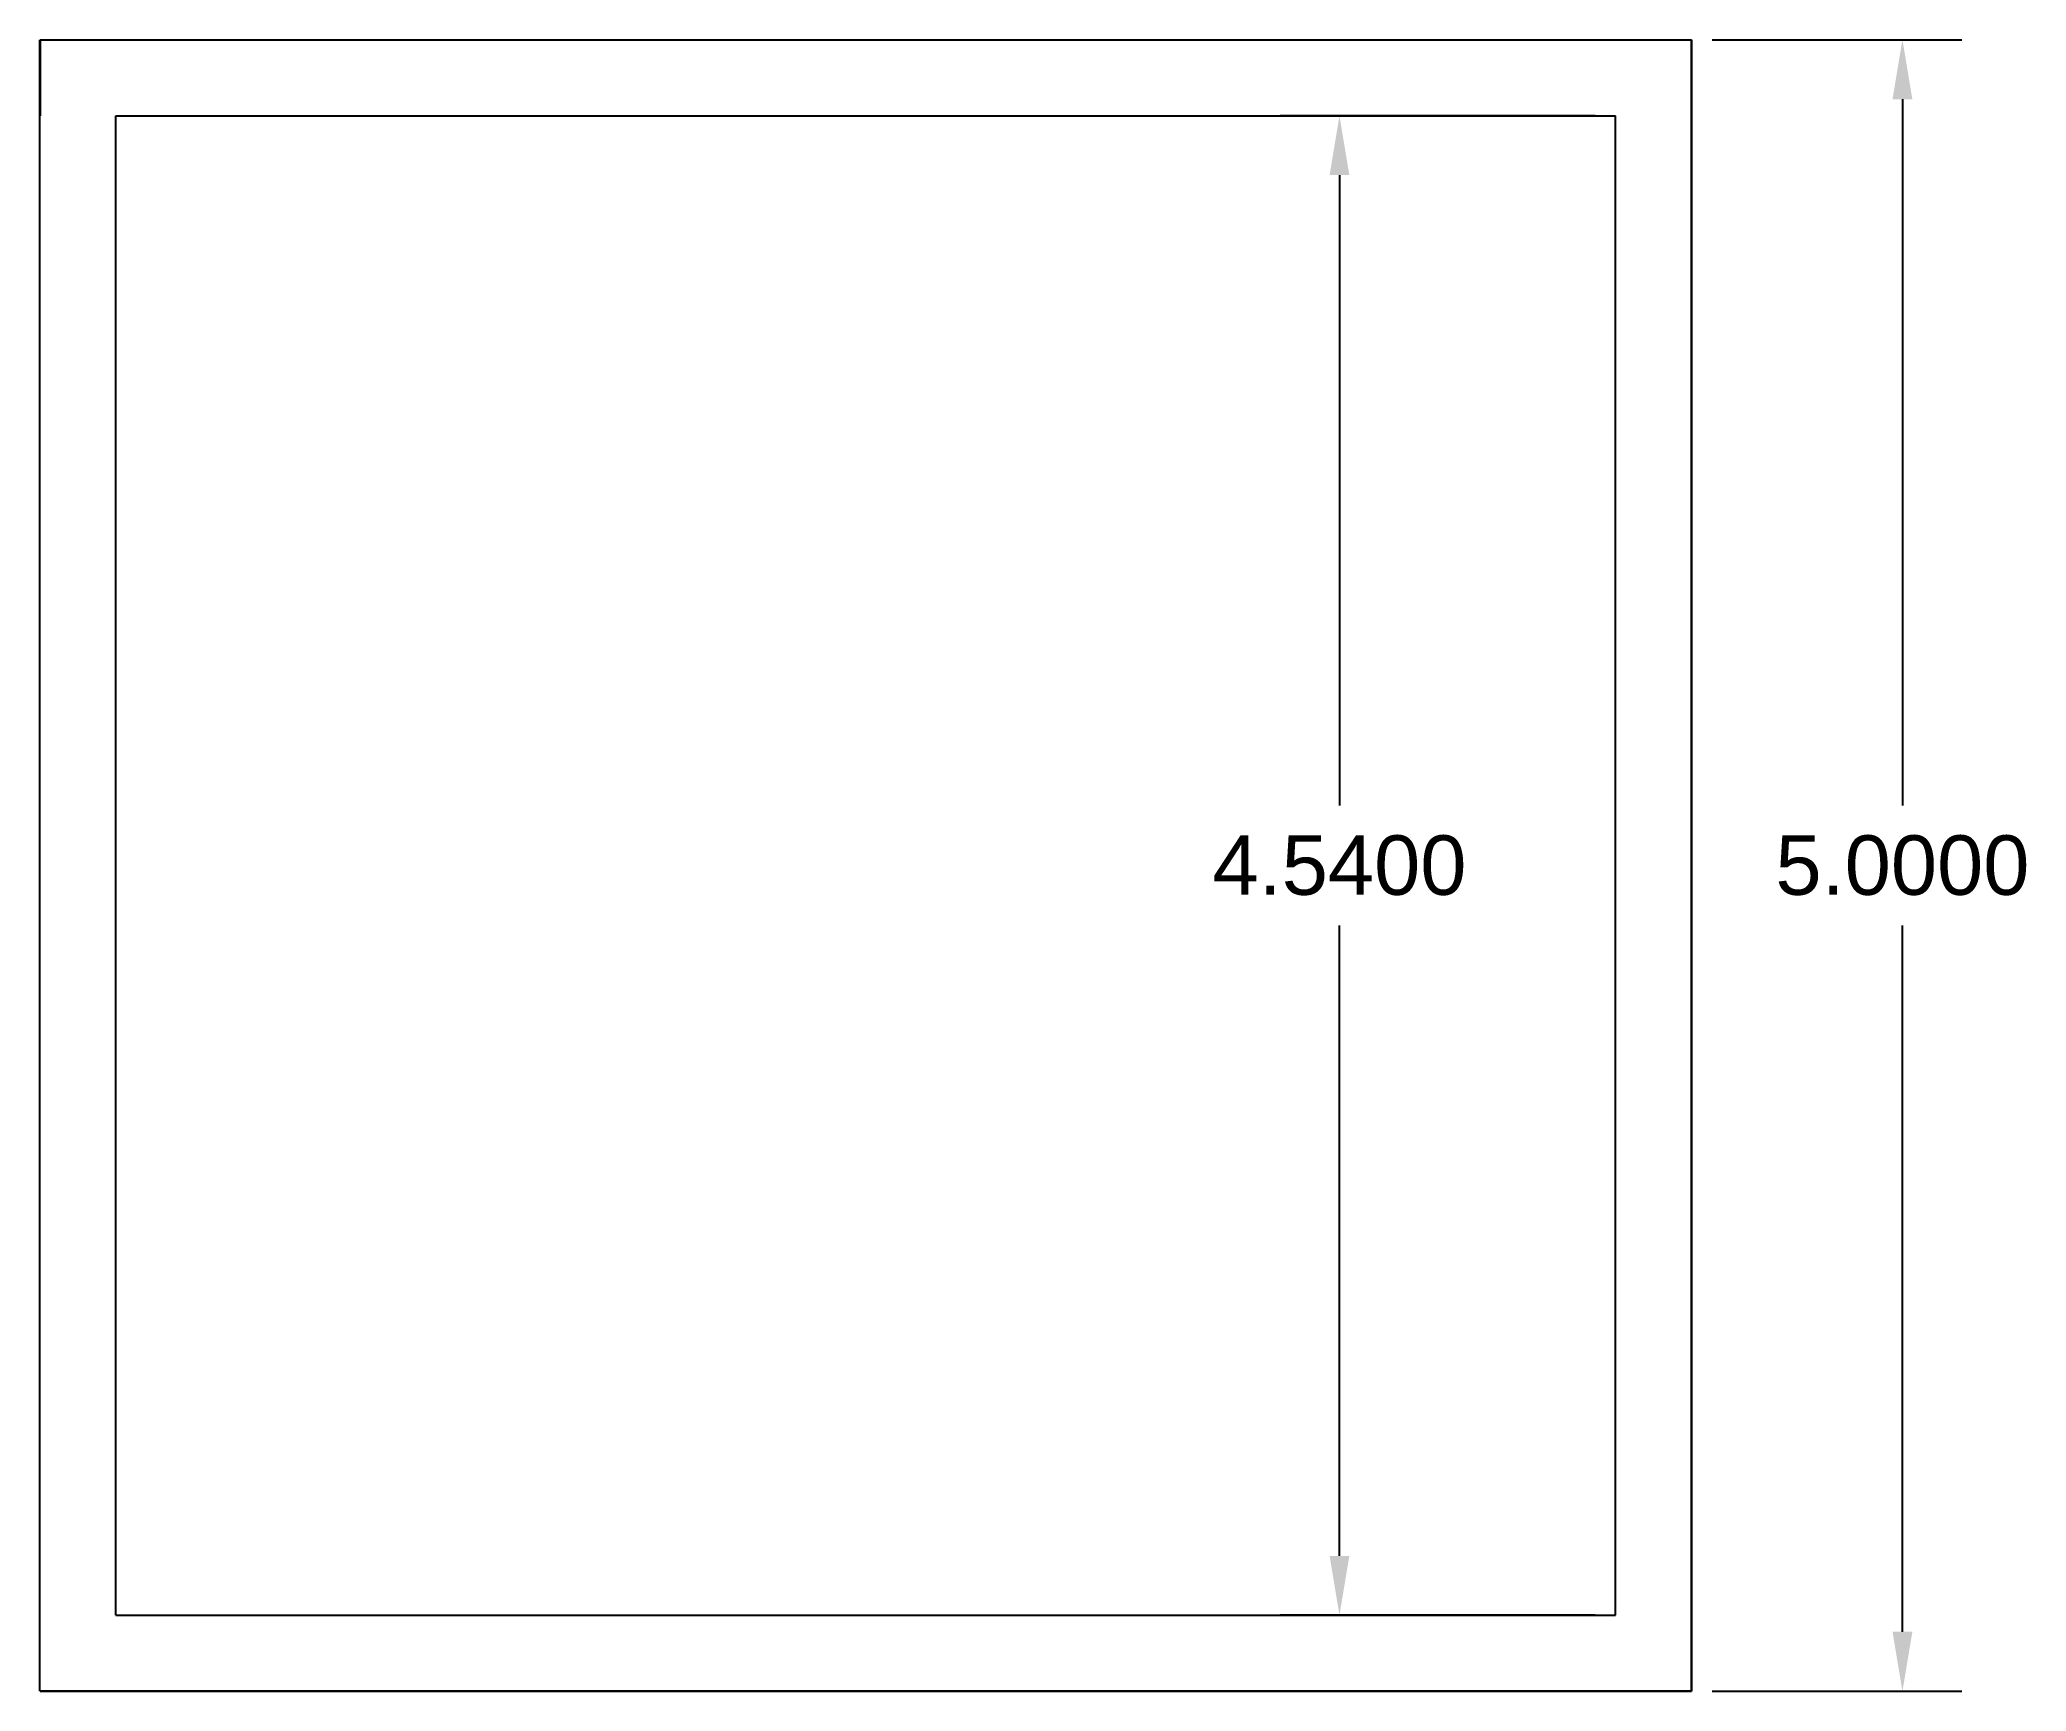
# Model space of a CAD drawing. Header units: millimetres. Extents: x 14.24 to 20.25, y 8.47 to 13.47.
import ezdxf

# ---------------------------------------------------------------- set-up
doc = ezdxf.new("R2010")
doc.units = ezdxf.units.MM
doc.header["$MEASUREMENT"] = 0
doc.styles.get("Standard").update_dxf_attribs({"font": 'arial.ttf'})
doc.dimstyles.get("Standard").update_dxf_attribs({"dimtxt": 0.18, "dimasz": 0.18, "dimexe": 0.18, "dimexo": 0.0625, "dimgap": 0.09, "dimtad": 0, "dimtih": 1, "dimtoh": 1, "dimdec": 4, "dimzin": 0, "dimdsep": 46, "dimtxsty": 'Standard', "dimcen": 0.09, "dimadec": 0, "dimazin": 0, "dimtfac": 1, "dimtdec": 4, "dimtofl": 0, "dimtmove": 0, "dimatfit": 3, "dimfxl": 1, "dimtolj": 1, "dimtzin": 0, "dimarcsym": 0})

# ---------------------------------------------------------------- blocks, each defined once
blk = doc.blocks.new('*D1')
at = {"color": 0, "lineweight": -2, "transparency": 16777216}
for p, q in [((19.3004, 13.4715), (20.0561, 13.4715)), ((19.3004, 13.4715), (20.0561, 13.4715)), ((19.8761, 13.2915), (19.8761, 11.1534)), ((19.8761, 13.2915), (19.8761, 11.1534)), ((19.8761, 8.6515), (19.8761, 10.7896)), ((19.8761, 8.6515), (19.8761, 10.7896)), ((19.3004, 8.4715), (20.0561, 8.4715)), ((19.3004, 8.4715), (20.0561, 8.4715))]:
    blk.add_line(p, q, dxfattribs=at)
at = {"color": 0, "transparency": 16777216}
for points in [[(19.8461, 13.2915), (19.9061, 13.2915), (19.8761, 13.4715)], [(19.8461, 13.2915), (19.9061, 13.2915), (19.8761, 13.4715)], [(19.8461, 8.6515), (19.9061, 8.6515), (19.8761, 8.4715)], [(19.8461, 8.6515), (19.9061, 8.6515), (19.8761, 8.4715)]]:
    blk.add_solid(points, dxfattribs=at)
at = {"layer": 'Defpoints', "color": 0, "transparency": 16777216}
for p in [(19.2379, 13.4715), (19.2379, 13.4715), (19.2379, 8.4715), (19.2379, 8.4715), (19.8761, 8.4715), (19.8761, 8.4715)]:
    blk.add_point(p, dxfattribs=at)
at = {"color": 0, "transparency": 16777216, "insert": (19.8761, 10.9715), "char_height": 0.18, "attachment_point": 5}
blk.add_mtext('\\A1;5.0000', dxfattribs=at)
blk.add_mtext('\\A1;5.0000', dxfattribs=at)
blk = doc.blocks.new('*D2')
at = {"color": 0, "lineweight": -2, "transparency": 16777216}
for p, q in [((18.9454, 13.2415), (17.9917, 13.2415)), ((18.1717, 13.0615), (18.1717, 11.1534)), ((18.1717, 8.8815), (18.1717, 10.7896)), ((18.9454, 8.7015), (17.9917, 8.7015))]:
    blk.add_line(p, q, dxfattribs=at)
at = {"color": 0, "transparency": 16777216}
for points in [[(18.1417, 13.0615), (18.2017, 13.0615), (18.1717, 13.2415)], [(18.1417, 8.8815), (18.2017, 8.8815), (18.1717, 8.7015)]]:
    blk.add_solid(points, dxfattribs=at)
at = {"layer": 'Defpoints', "color": 0, "transparency": 16777216}
for p in [(19.0079, 13.2415), (18.1717, 8.7015), (19.0079, 8.7015)]:
    blk.add_point(p, dxfattribs=at)
at = {"color": 0, "transparency": 16777216, "insert": (18.1717, 10.9715), "char_height": 0.18, "attachment_point": 5}
blk.add_mtext('\\A1;4.5400', dxfattribs=at)

msp = doc.modelspace()

# ---------------------------------------------------------------- linework, layer by layer
for p, q in [((14.23671, 8.47152), (14.23671, 13.47152)), ((14.23786, 13.47152), (19.23786, 13.47152)), ((14.23786, 13.47152), (14.23786, 13.47152)), ((14.23786, 13.47152), (19.23786, 13.47152)), ((14.23786, 13.47152), (19.23786, 13.47152)), ((14.23786, 13.47152), (14.23786, 13.24152)), ((19.23786, 13.47152), (19.23786, 8.47152)), ((19.23786, 8.47152), (19.23786, 13.47152)), ((19.23786, 8.47152), (19.23786, 13.47152)), ((14.46671, 8.70152), (14.46671, 13.24152)), ((14.46671, 13.24152), (19.00786, 13.24152)), ((19.00786, 8.70152), (19.00786, 13.24152)), ((14.46671, 8.70152), (19.00786, 8.70152)), ((19.23786, 8.47152), (14.23786, 8.47152)), ((14.23786, 8.47152), (19.23786, 8.47152)), ((14.23786, 8.47152), (19.23786, 8.47152))]:
    msp.add_line(p, q)

# ---------------------------------------------------------------- dimensions: what is measured, and where the dimension line sits
for base, p1, p2, picture, middle in [((19.87614, 8.47152), (19.23786, 13.47152), (19.23786, 8.47152), '*D1', (19.87614, 10.97152)), ((18.17173, 8.70152), (19.00786, 13.24152), (19.00786, 8.70152), '*D2', (18.17173, 10.97152))]:
    dim = msp.add_linear_dim(base=base, p1=p1, p2=p2, angle=90, dimstyle='Standard')
    dim.commit()
    dim.dimension.update_dxf_attribs({"geometry": picture, "text_midpoint": middle})

doc.saveas('drawing.dxf')
